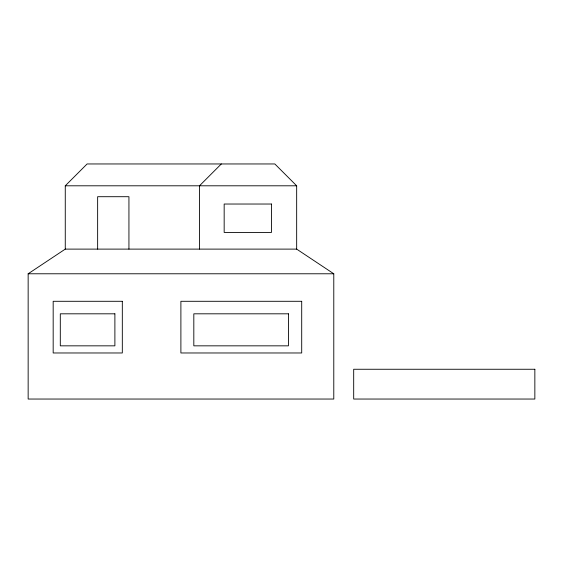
<?xml version="1.0" encoding="UTF-8"?>
<svg xmlns="http://www.w3.org/2000/svg" width="563" height="563" viewBox="0 0 563 563"><rect width="100%" height="100%" fill="white"/><g stroke="black" fill="none" stroke-linecap="round" stroke-linejoin="round"><path stroke-width="0.84" d="M65.266 249.113L65.266 185.797L87.103 163.96L274.828 163.96L296.666 185.797L296.666 249.113L333.782 273.78L333.782 399.04L28.15 399.04L28.15 273.78L65.266 249.113L296.666 249.113M221.322 163.96L199.492 185.797L199.492 249.113M65.266 185.797L296.666 185.797M28.15 273.78L333.782 273.78M128.934 249.113L128.934 196.705L97.638 196.705L97.638 249.113M271.479 204.031L224.165 204.031L224.165 232.42L271.479 232.42L271.479 204.031M122.319 301.296L53.175 301.296L53.175 352.973L122.319 352.973L122.319 301.296M301.705 301.296L180.892 301.296L180.892 352.973L301.705 352.973L301.705 301.296M114.887 313.816L60.304 313.816L60.304 345.837L114.887 345.837L114.887 313.816M288.432 313.816L193.82 313.816L193.82 345.837L288.432 345.837L288.432 313.816M534.85 369.258L353.691 369.258L353.691 399.04L534.85 399.04L534.85 369.258"/></g></svg>
